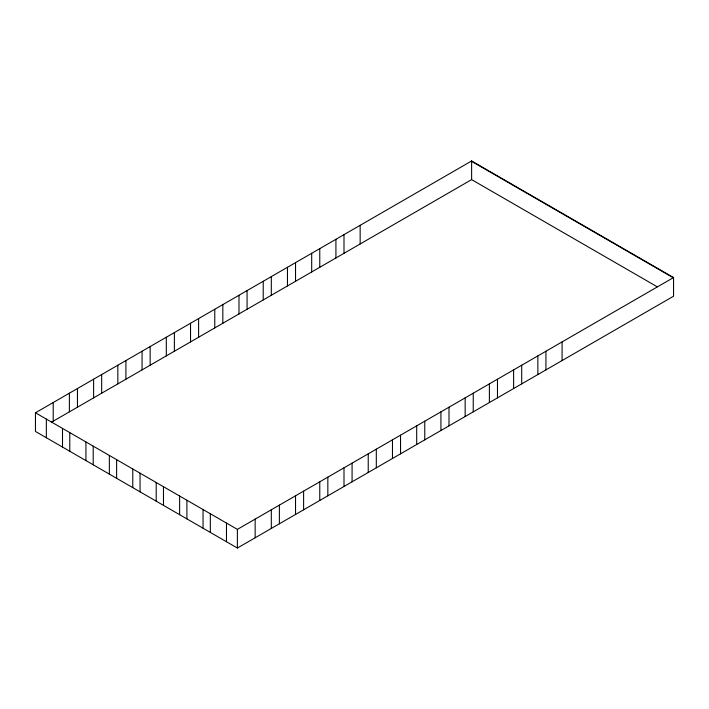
<?xml version="1.0" encoding="UTF-8"?>
<svg xmlns="http://www.w3.org/2000/svg" width="709" height="709" viewBox="0 0 709 709"><rect width="100%" height="100%" fill="white"/><g stroke="black" fill="none" stroke-linecap="round" stroke-linejoin="round"><path stroke-width="1.06" d="M35.45 412.789L471.618 160.97L673.55 277.556L673.55 296.211L237.382 548.03L35.45 431.444L35.45 412.789L237.382 529.375L673.55 277.556M51.349 422.263L471.618 179.625L657.278 286.817M471.299 161.156L673.231 277.742M562.086 341.906L562.086 360.562M545.93 351.239L545.93 369.885M537.856 355.9L537.856 374.556M521.7 365.224L521.7 383.879M513.617 369.885L513.617 388.541M497.47 379.218L497.47 397.873M489.387 383.879L489.387 402.535M473.231 393.203L473.231 411.858M471.618 160.97L471.618 179.625M465.157 397.873L465.157 416.52M449.001 407.196L449.001 425.852M440.927 411.858L440.927 430.514M424.771 421.181L424.771 439.837M416.697 425.852L416.697 444.499M400.541 435.175L400.541 453.831M392.467 439.837L392.467 458.493M376.311 449.169L376.311 467.816M368.228 453.831L368.228 472.486M360.154 225.329L360.154 243.976M352.081 463.154L352.081 481.81M343.998 234.652L343.998 253.308M343.998 467.816L343.998 486.471M335.924 239.314L335.924 257.97M327.842 477.148L327.842 495.795M319.768 248.646L319.768 267.293M319.768 481.81L319.768 500.465M311.694 253.308L311.694 271.955M303.612 491.133L303.612 509.789M295.538 262.631L295.538 281.287M295.538 495.795L295.538 514.45M287.455 267.293L287.455 285.949M279.381 505.127L279.381 523.783M271.308 276.625L271.308 295.272M271.308 509.789L271.308 528.444M263.225 281.287L263.225 299.942M255.151 519.112L255.151 537.768M247.069 290.61L247.069 309.266M238.995 295.272L238.995 313.927M237.382 529.375L237.382 548.03M226.472 523.082L226.472 541.729M222.839 304.604L222.839 323.26M214.765 309.266L214.765 327.921M210.325 513.75L210.325 532.406M203.049 509.558L203.049 528.214M198.609 318.589L198.609 337.245M190.535 323.26L190.535 341.906M186.901 500.226L186.901 518.882M179.625 496.034L179.625 514.69M174.379 332.583L174.379 351.239M166.305 337.245L166.305 355.9M163.478 486.702L163.478 505.357M156.202 482.51L156.202 501.166M150.148 346.568L150.148 365.224M142.066 351.239L142.066 369.885M140.054 473.178L140.054 491.833M132.778 468.986L132.778 487.641M125.918 360.562L125.918 379.218M117.836 365.224L117.836 383.879M116.622 459.662L116.622 478.309M109.354 455.462L109.354 474.117M101.679 374.556L101.679 393.203M93.606 379.218L93.606 397.873M93.198 446.138L93.198 464.785M85.931 441.937L85.931 460.593M77.449 388.541L77.449 407.196M69.774 432.614L69.774 451.261M69.376 393.203L69.376 411.858M62.507 428.413L62.507 447.069M53.219 402.535L53.219 421.181M46.351 419.09L46.351 437.737"/></g></svg>
